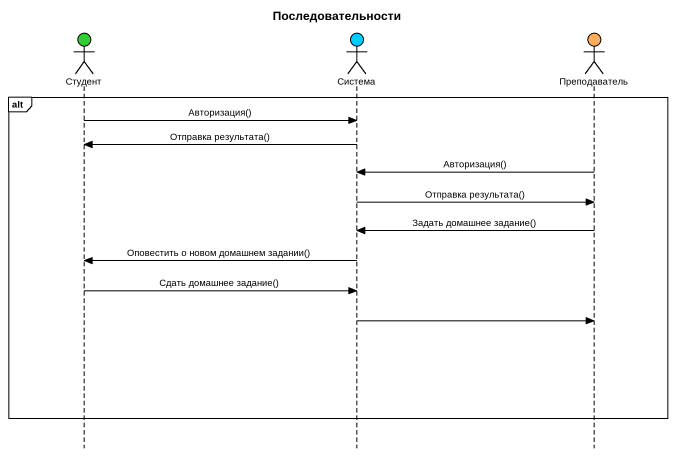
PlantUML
@startuml
title Последовательности
hide footbox
actor Студент #32CD32
actor Система #00CCFF
actor Преподаватель #FFAD5B

alt
  Студент -> Система : Авторизация()
  Система -> Студент : Отправка результата()
  Преподаватель -> Система : Авторизация()
  Система -> Преподаватель : Отправка результата()
  Преподаватель -> Система : Задать домашнее задание()
  Система -> Студент : Оповестить о новом домашнем задании()
  Студент -> Система : Сдать домашнее задание()
  Система -> Преподаватель
end
@enduml
